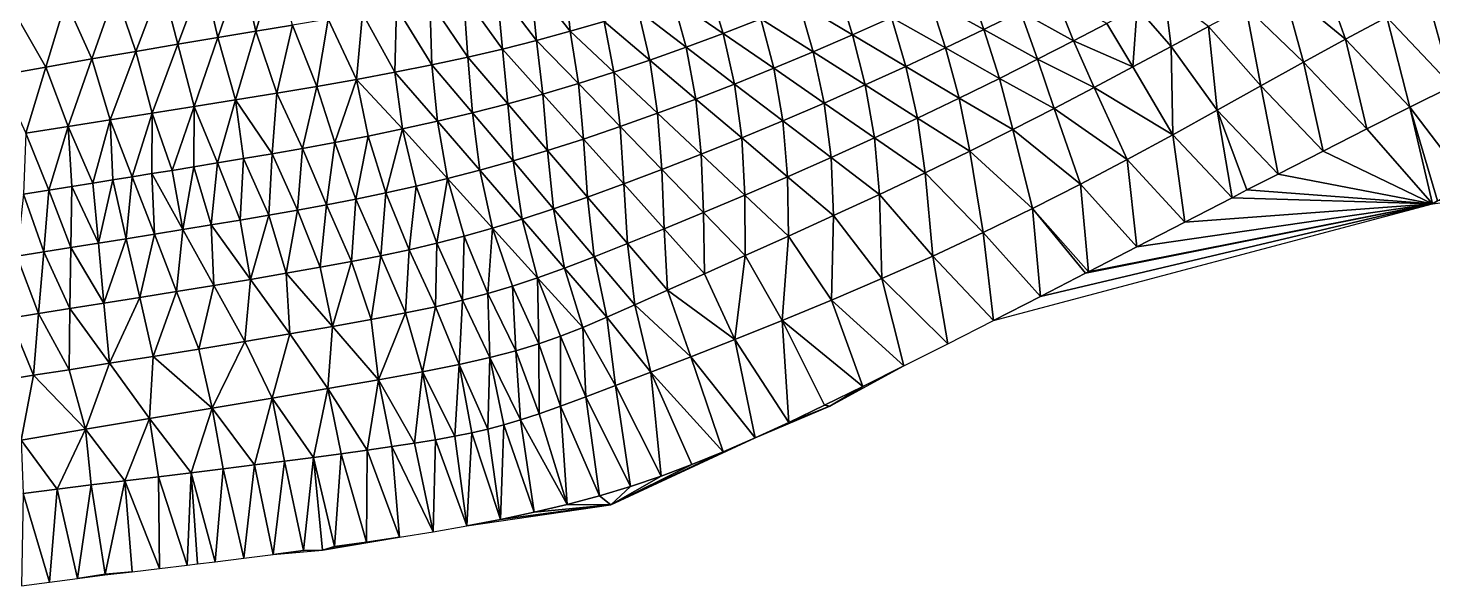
# Model space of a CAD drawing. Header units: metres. Extents: x 0 to 433, y 0 to 317.
# Drawn here: x 240.3 to 269.38, y 272.06 to 283.61 of the extents above; entities that cross this region are included whole.
import ezdxf

# ---------------------------------------------------------------- set-up
doc = ezdxf.new("R2010")
doc.units = ezdxf.units.M
doc.layers.add('TERRAIN_TIN', color=8, linetype='Continuous')

msp = doc.modelspace()

# ---------------------------------------------------------------- linework, layer by layer
at = {"layer": 'TERRAIN_TIN'}
for points in [[(245.017, 283.541, 9), (245.437, 284.963, 8), (244.719, 284.839, 8)], [(245.437, 284.963, 8), (245.017, 283.541, 9), (245.776, 283.666, 9)], [(243.403, 283.272, 9), (243.935, 284.699, 8), (243.07, 284.541, 8)], [(243.935, 284.699, 8), (243.403, 283.272, 9), (244.228, 283.41, 9)], [(244.719, 284.839, 8), (243.935, 284.699, 8), (244.228, 283.41, 9)], [(245.017, 283.541, 9), (244.719, 284.839, 8), (244.228, 283.41, 9)], [(251.404, 284.749, 9), (250.7, 284.586, 9), (251.523, 283.54, 10)], [(252.221, 283.746, 10), (251.404, 284.749, 9), (251.523, 283.54, 10)], [(267.048, 284.835, 15), (266.274, 284.443, 15), (267.567, 283.375, 16)], [(268.42, 283.833, 16), (267.048, 284.835, 15), (267.567, 283.375, 16)], [(270.633, 282.835, 17), (270.086, 284.697, 16), (269.26, 284.273, 16)], [(241.085, 284.166, 8), (241.621, 282.967, 9), (242.114, 284.362, 8)], [(241.621, 282.967, 9), (242.534, 283.125, 9), (242.114, 284.362, 8)], [(242.534, 283.125, 9), (243.07, 284.541, 8), (242.114, 284.362, 8)], [(242.534, 283.125, 9), (243.403, 283.272, 9), (243.07, 284.541, 8)], [(249.31, 284.294, 9), (250.121, 283.171, 10), (250.003, 284.435, 9)], [(250.826, 283.349, 10), (250.7, 284.586, 9), (250.003, 284.435, 9)], [(250.121, 283.171, 10), (250.826, 283.349, 10), (250.003, 284.435, 9)], [(250.7, 284.586, 9), (250.826, 283.349, 10), (251.523, 283.54, 10)], [(254.689, 283.495, 11), (254.386, 284.484, 10), (253.645, 284.216, 10)], [(254.386, 284.484, 10), (254.689, 283.495, 11), (255.467, 283.799, 11)], [(257.364, 283.467, 12), (257.059, 284.458, 11), (256.259, 284.121, 11)], [(257.364, 283.467, 12), (258.174, 283.827, 12), (257.059, 284.458, 11)], [(259.746, 284.55, 12), (258.97, 284.19, 12), (260.082, 283.577, 13)], [(260.842, 283.947, 13), (259.746, 284.55, 12), (260.082, 283.577, 13)], [(266.274, 284.443, 15), (265.503, 284.044, 15), (266.699, 282.898, 16)], [(266.274, 284.443, 15), (266.699, 282.898, 16), (267.567, 283.375, 16)], [(241.085, 284.166, 8), (240.008, 283.958, 8), (240.671, 282.8, 9)], [(241.621, 282.967, 9), (241.085, 284.166, 8), (240.671, 282.8, 9)], [(247.924, 284.034, 9), (248.661, 282.844, 10), (248.618, 284.161, 9)], [(249.402, 283.003, 10), (249.31, 284.294, 9), (248.618, 284.161, 9)], [(248.661, 282.844, 10), (249.402, 283.003, 10), (248.618, 284.161, 9)], [(250.121, 283.171, 10), (249.31, 284.294, 9), (249.402, 283.003, 10)], [(253.924, 283.209, 11), (253.645, 284.216, 10), (252.925, 283.971, 10)], [(254.689, 283.495, 11), (253.645, 284.216, 10), (253.924, 283.209, 11)], [(255.467, 283.799, 11), (256.548, 283.114, 12), (256.259, 284.121, 11)], [(256.548, 283.114, 12), (257.364, 283.467, 12), (256.259, 284.121, 11)], [(259.289, 283.197, 13), (258.97, 284.19, 12), (258.174, 283.827, 12)], [(258.97, 284.19, 12), (259.289, 283.197, 13), (260.082, 283.577, 13)], [(260.842, 283.947, 13), (261.939, 283.345, 14), (261.561, 284.302, 13)], [(261.939, 283.345, 14), (262.629, 283.703, 14), (261.561, 284.302, 13)], [(263.258, 284.033, 14), (263.956, 283.223, 15), (263.819, 284.33, 14)], [(263.956, 283.223, 15), (264.732, 283.637, 15), (263.819, 284.33, 14)], [(268.42, 283.833, 16), (269.772, 282.406, 17), (269.26, 284.273, 16)], [(269.772, 282.406, 17), (270.633, 282.835, 17), (269.26, 284.273, 16)], [(240.008, 283.958, 8), (239.698, 282.626, 9), (240.671, 282.8, 9)], [(245.776, 283.666, 9), (246.281, 282.398, 10), (246.509, 283.789, 9)], [(246.281, 282.398, 10), (247.098, 282.543, 10), (246.509, 283.789, 9)], [(247.098, 282.543, 10), (247.223, 283.911, 9), (246.509, 283.789, 9)], [(247.098, 282.543, 10), (247.892, 282.691, 10), (247.223, 283.911, 9)], [(247.892, 282.691, 10), (247.924, 284.034, 9), (247.223, 283.911, 9)], [(247.892, 282.691, 10), (248.661, 282.844, 10), (247.924, 284.034, 9)], [(252.221, 283.746, 10), (253.171, 282.942, 11), (252.925, 283.971, 10)], [(253.171, 282.942, 11), (253.924, 283.209, 11), (252.925, 283.971, 10)], [(254.689, 283.495, 11), (255.733, 282.774, 12), (255.467, 283.799, 11)], [(255.733, 282.774, 12), (256.548, 283.114, 12), (255.467, 283.799, 11)], [(258.174, 283.827, 12), (257.364, 283.467, 12), (258.468, 282.813, 13)], [(259.289, 283.197, 13), (258.174, 283.827, 12), (258.468, 282.813, 13)], [(260.842, 283.947, 13), (260.082, 283.577, 13), (261.195, 282.964, 14)], [(261.939, 283.345, 14), (260.842, 283.947, 13), (261.195, 282.964, 14)], [(263.258, 284.033, 14), (262.629, 283.703, 14), (263.168, 282.803, 15)], [(263.956, 283.223, 15), (263.258, 284.033, 14), (263.168, 282.803, 15)], [(265.503, 284.044, 15), (264.732, 283.637, 15), (265.815, 282.408, 16)], [(266.699, 282.898, 16), (265.503, 284.044, 15), (265.815, 282.408, 16)], [(268.42, 283.833, 16), (267.567, 283.375, 16), (268.9, 281.968, 17)], [(269.772, 282.406, 17), (268.42, 283.833, 16), (268.9, 281.968, 17)], [(244.597, 282.119, 10), (245.017, 283.541, 9), (244.228, 283.41, 9)], [(245.017, 283.541, 9), (244.597, 282.119, 10), (245.447, 282.257, 10)], [(245.017, 283.541, 9), (245.447, 282.257, 10), (245.776, 283.666, 9)], [(245.447, 282.257, 10), (246.281, 282.398, 10), (245.776, 283.666, 9)], [(250.826, 283.349, 10), (251.69, 282.458, 11), (251.523, 283.54, 10)], [(252.427, 282.691, 11), (252.221, 283.746, 10), (251.523, 283.54, 10)], [(251.69, 282.458, 11), (252.427, 282.691, 11), (251.523, 283.54, 10)], [(252.427, 282.691, 11), (253.171, 282.942, 11), (252.221, 283.746, 10)], [(254.923, 282.448, 12), (254.689, 283.495, 11), (253.924, 283.209, 11)], [(255.733, 282.774, 12), (254.689, 283.495, 11), (254.923, 282.448, 12)], [(260.082, 283.577, 13), (259.289, 283.197, 13), (260.404, 282.566, 14)], [(260.082, 283.577, 13), (260.404, 282.566, 14), (261.195, 282.964, 14)], [(262.629, 283.703, 14), (261.939, 283.345, 14), (263.168, 282.803, 15)], [(264.732, 283.637, 15), (263.956, 283.223, 15), (264.913, 281.906, 16)], [(264.732, 283.637, 15), (264.913, 281.906, 16), (265.815, 282.408, 16)], [(243.403, 283.272, 9), (242.534, 283.125, 9), (242.87, 281.846, 10)], [(243.403, 283.272, 9), (242.87, 281.846, 10), (243.737, 281.982, 10)], [(244.228, 283.41, 9), (243.403, 283.272, 9), (243.737, 281.982, 10)], [(244.597, 282.119, 10), (244.228, 283.41, 9), (243.737, 281.982, 10)], [(250.121, 283.171, 10), (250.958, 282.24, 11), (250.826, 283.349, 10)], [(250.958, 282.24, 11), (251.69, 282.458, 11), (250.826, 283.349, 10)], [(253.171, 282.942, 11), (254.121, 282.137, 12), (253.924, 283.209, 11)], [(254.121, 282.137, 12), (254.923, 282.448, 12), (253.924, 283.209, 11)], [(257.364, 283.467, 12), (256.548, 283.114, 12), (257.629, 282.43, 13)], [(257.364, 283.467, 12), (257.629, 282.43, 13), (258.468, 282.813, 13)], [(259.573, 282.158, 14), (259.289, 283.197, 13), (258.468, 282.813, 13)], [(260.404, 282.566, 14), (259.289, 283.197, 13), (259.573, 282.158, 14)], [(262.363, 282.376, 15), (261.939, 283.345, 14), (261.195, 282.964, 14)], [(261.939, 283.345, 14), (262.363, 282.376, 15), (263.168, 282.803, 15)], [(263.956, 283.223, 15), (263.168, 282.803, 15), (263.991, 281.397, 16)], [(264.913, 281.906, 16), (263.956, 283.223, 15), (263.991, 281.397, 16)], [(266.699, 282.898, 16), (268.012, 281.518, 17), (267.567, 283.375, 16)], [(267.567, 283.375, 16), (268.012, 281.518, 17), (268.9, 281.968, 17)], [(241.128, 281.572, 10), (241.621, 282.967, 9), (240.671, 282.8, 9)], [(241.621, 282.967, 9), (241.128, 281.572, 10), (241.999, 281.709, 10)], [(242.534, 283.125, 9), (241.621, 282.967, 9), (241.999, 281.709, 10)], [(242.87, 281.846, 10), (242.534, 283.125, 9), (241.999, 281.709, 10)], [(248.661, 282.844, 10), (249.5, 281.851, 11), (249.402, 283.003, 10)], [(250.229, 282.038, 11), (250.121, 283.171, 10), (249.402, 283.003, 10)], [(249.5, 281.851, 11), (250.229, 282.038, 11), (249.402, 283.003, 10)], [(250.958, 282.24, 11), (250.121, 283.171, 10), (250.229, 282.038, 11)], [(253.171, 282.942, 11), (252.427, 282.691, 11), (253.331, 281.843, 12)], [(254.121, 282.137, 12), (253.171, 282.942, 11), (253.331, 281.843, 12)], [(256.548, 283.114, 12), (255.733, 282.774, 12), (256.777, 282.053, 13)], [(257.629, 282.43, 13), (256.548, 283.114, 12), (256.777, 282.053, 13)], [(260.404, 282.566, 14), (261.535, 281.943, 15), (261.195, 282.964, 14)], [(261.535, 281.943, 15), (262.363, 282.376, 15), (261.195, 282.964, 14)], [(267.105, 281.056, 17), (266.699, 282.898, 16), (265.815, 282.408, 16)], [(268.012, 281.518, 17), (266.699, 282.898, 16), (267.105, 281.056, 17)], [(239.698, 282.626, 9), (240.257, 281.434, 10), (240.671, 282.8, 9)], [(240.257, 281.434, 10), (241.128, 281.572, 10), (240.671, 282.8, 9)], [(248.049, 281.518, 11), (247.892, 282.691, 10), (247.098, 282.543, 10)], [(247.892, 282.691, 10), (248.772, 281.678, 11), (248.661, 282.844, 10)], [(248.049, 281.518, 11), (248.772, 281.678, 11), (247.892, 282.691, 10)], [(248.772, 281.678, 11), (249.5, 281.851, 11), (248.661, 282.844, 10)], [(252.554, 281.567, 12), (252.427, 282.691, 11), (251.69, 282.458, 11)], [(252.427, 282.691, 11), (252.554, 281.567, 12), (253.331, 281.843, 12)], [(255.733, 282.774, 12), (254.923, 282.448, 12), (255.922, 281.686, 13)], [(255.733, 282.774, 12), (255.922, 281.686, 13), (256.777, 282.053, 13)], [(257.629, 282.43, 13), (258.709, 281.745, 14), (258.468, 282.813, 13)], [(258.709, 281.745, 14), (259.573, 282.158, 14), (258.468, 282.813, 13)], [(263.168, 282.803, 15), (262.363, 282.376, 15), (263.991, 281.397, 16)], [(245.447, 282.257, 10), (245.983, 281.116, 11), (246.281, 282.398, 10)], [(245.983, 281.116, 11), (246.648, 281.238, 11), (246.281, 282.398, 10)], [(246.281, 282.398, 10), (246.648, 281.238, 11), (247.098, 282.543, 10)], [(247.098, 282.543, 10), (246.648, 281.238, 11), (247.338, 281.372, 11)], [(248.049, 281.518, 11), (247.098, 282.543, 10), (247.338, 281.372, 11)], [(251.69, 282.458, 11), (250.958, 282.24, 11), (251.795, 281.31, 12)], [(252.554, 281.567, 12), (251.69, 282.458, 11), (251.795, 281.31, 12)], [(254.121, 282.137, 12), (255.072, 281.333, 13), (254.923, 282.448, 12)], [(254.923, 282.448, 12), (255.072, 281.333, 13), (255.922, 281.686, 13)], [(257.821, 281.332, 14), (257.629, 282.43, 13), (256.777, 282.053, 13)], [(257.629, 282.43, 13), (257.821, 281.332, 14), (258.709, 281.745, 14)], [(260.404, 282.566, 14), (259.573, 282.158, 14), (260.68, 281.505, 15)], [(261.535, 281.943, 15), (260.404, 282.566, 14), (260.68, 281.505, 15)], [(262.363, 282.376, 15), (261.535, 281.943, 15), (263.047, 280.886, 16)], [(262.363, 282.376, 15), (263.047, 280.886, 16), (263.991, 281.397, 16)], [(264.913, 281.906, 16), (266.177, 280.581, 17), (265.815, 282.408, 16)], [(266.177, 280.581, 17), (267.105, 281.056, 17), (265.815, 282.408, 16)], [(269.772, 282.406, 17), (268.9, 281.968, 17), (270.116, 280.378, 18)], [(244.221, 280.815, 11), (244.597, 282.119, 10), (243.737, 281.982, 10)], [(244.597, 282.119, 10), (244.221, 280.815, 11), (244.763, 280.905, 11)], [(244.597, 282.119, 10), (245.353, 281.005, 11), (245.447, 282.257, 10)], [(245.353, 281.005, 11), (244.597, 282.119, 10), (244.763, 280.905, 11)], [(245.353, 281.005, 11), (245.983, 281.116, 11), (245.447, 282.257, 10)], [(249.5, 281.851, 11), (250.34, 280.858, 12), (250.229, 282.038, 11)], [(251.055, 281.073, 12), (250.958, 282.24, 11), (250.229, 282.038, 11)], [(250.34, 280.858, 12), (251.055, 281.073, 12), (250.229, 282.038, 11)], [(250.958, 282.24, 11), (251.055, 281.073, 12), (251.795, 281.31, 12)], [(254.121, 282.137, 12), (253.331, 281.843, 12), (254.234, 280.995, 13)], [(254.121, 282.137, 12), (254.234, 280.995, 13), (255.072, 281.333, 13)], [(255.922, 281.686, 13), (256.921, 280.925, 14), (256.777, 282.053, 13)], [(256.921, 280.925, 14), (257.821, 281.332, 14), (256.777, 282.053, 13)], [(259.79, 281.06, 15), (259.573, 282.158, 14), (258.709, 281.745, 14)], [(259.573, 282.158, 14), (259.79, 281.06, 15), (260.68, 281.505, 15)], [(242.457, 280.528, 11), (242.87, 281.846, 10), (241.999, 281.709, 10)], [(242.457, 280.528, 11), (242.862, 280.593, 11), (242.87, 281.846, 10)], [(242.87, 281.846, 10), (242.862, 280.593, 11), (243.282, 280.661, 11)], [(242.87, 281.846, 10), (243.282, 280.661, 11), (243.737, 281.982, 10)], [(243.282, 280.661, 11), (243.731, 280.734, 11), (243.737, 281.982, 10)], [(243.731, 280.734, 11), (244.221, 280.815, 11), (243.737, 281.982, 10)], [(249.5, 281.851, 11), (248.772, 281.678, 11), (249.649, 280.664, 12)], [(250.34, 280.858, 12), (249.5, 281.851, 11), (249.649, 280.664, 12)], [(253.331, 281.843, 12), (252.554, 281.567, 12), (253.418, 280.676, 13)], [(254.234, 280.995, 13), (253.331, 281.843, 12), (253.418, 280.676, 13)], [(257.821, 281.332, 14), (258.865, 280.611, 15), (258.709, 281.745, 14)], [(258.865, 280.611, 15), (259.79, 281.06, 15), (258.709, 281.745, 14)], [(262.081, 280.375, 16), (261.535, 281.943, 15), (260.68, 281.505, 15)], [(263.047, 280.886, 16), (261.535, 281.943, 15), (262.081, 280.375, 16)], [(265.224, 280.092, 17), (264.913, 281.906, 16), (263.991, 281.397, 16)], [(264.913, 281.906, 16), (265.523, 280.259, 17), (266.177, 280.581, 17)], [(265.523, 280.259, 17), (264.913, 281.906, 16), (265.224, 280.092, 17)], [(268.9, 281.968, 17), (268.012, 281.518, 17), (269.369, 279.97, 18)], [(268.9, 281.968, 17), (269.47, 280.027, 18), (270.116, 280.378, 18)], [(269.47, 280.027, 18), (268.9, 281.968, 17), (269.369, 279.97, 18)], [(240.257, 281.434, 10), (240.73, 280.253, 11), (241.128, 281.572, 10)], [(241.128, 281.572, 10), (240.73, 280.253, 11), (241.204, 280.329, 11)], [(241.128, 281.572, 10), (241.641, 280.398, 11), (241.999, 281.709, 10)], [(241.641, 280.398, 11), (241.128, 281.572, 10), (241.204, 280.329, 11)], [(241.641, 280.398, 11), (242.054, 280.464, 11), (241.999, 281.709, 10)], [(242.054, 280.464, 11), (242.457, 280.528, 11), (241.999, 281.709, 10)], [(247.703, 280.195, 12), (248.049, 281.518, 11), (247.338, 281.372, 11)], [(248.049, 281.518, 11), (247.703, 280.195, 12), (248.334, 280.335, 12)], [(248.049, 281.518, 11), (248.982, 280.491, 12), (248.772, 281.678, 11)], [(248.982, 280.491, 12), (248.049, 281.518, 11), (248.334, 280.335, 12)], [(248.772, 281.678, 11), (248.982, 280.491, 12), (249.649, 280.664, 12)], [(252.631, 280.38, 13), (252.554, 281.567, 12), (251.795, 281.31, 12)], [(252.554, 281.567, 12), (252.631, 280.38, 13), (253.418, 280.676, 13)], [(255.922, 281.686, 13), (255.072, 281.333, 13), (256.022, 280.528, 14)], [(256.921, 280.925, 14), (255.922, 281.686, 13), (256.022, 280.528, 14)], [(259.79, 281.06, 15), (261.089, 279.869, 16), (260.68, 281.505, 15)], [(261.089, 279.869, 16), (262.081, 280.375, 16), (260.68, 281.505, 15)], [(268.012, 281.518, 17), (267.105, 281.056, 17), (269.369, 279.97, 18)], [(240.73, 280.253, 11), (240.257, 281.434, 10), (240.209, 280.17, 11)], [(245.983, 281.116, 11), (246.479, 279.949, 12), (246.648, 281.238, 11)], [(246.479, 279.949, 12), (247.086, 280.067, 12), (246.648, 281.238, 11)], [(246.648, 281.238, 11), (247.086, 280.067, 12), (247.338, 281.372, 11)], [(247.086, 280.067, 12), (247.703, 280.195, 12), (247.338, 281.372, 11)], [(251.055, 281.073, 12), (251.882, 280.108, 13), (251.795, 281.31, 12)], [(251.882, 280.108, 13), (252.631, 280.38, 13), (251.795, 281.31, 12)], [(254.234, 280.995, 13), (255.138, 280.147, 14), (255.072, 281.333, 13)], [(255.072, 281.333, 13), (255.138, 280.147, 14), (256.022, 280.528, 14)], [(257.821, 281.332, 14), (256.921, 280.925, 14), (257.92, 280.163, 15)], [(258.865, 280.611, 15), (257.821, 281.332, 14), (257.92, 280.163, 15)], [(263.991, 281.397, 16), (263.047, 280.886, 16), (264.245, 279.588, 17)], [(265.224, 280.092, 17), (263.991, 281.397, 16), (264.245, 279.588, 17)], [(244.221, 280.815, 11), (244.688, 279.632, 12), (244.763, 280.905, 11)], [(244.688, 279.632, 12), (245.283, 279.734, 12), (244.763, 280.905, 11)], [(245.283, 279.734, 12), (245.353, 281.005, 11), (244.763, 280.905, 11)], [(245.353, 281.005, 11), (245.283, 279.734, 12), (245.879, 279.839, 12)], [(245.983, 281.116, 11), (245.353, 281.005, 11), (245.879, 279.839, 12)], [(246.479, 279.949, 12), (245.983, 281.116, 11), (245.879, 279.839, 12)], [(251.055, 281.073, 12), (250.34, 280.858, 12), (251.179, 279.864, 13)], [(251.055, 281.073, 12), (251.179, 279.864, 13), (251.882, 280.108, 13)], [(254.234, 280.995, 13), (253.418, 280.676, 13), (254.282, 279.785, 14)], [(255.138, 280.147, 14), (254.234, 280.995, 13), (254.282, 279.785, 14)], [(256.921, 280.925, 14), (256.022, 280.528, 14), (256.973, 279.724, 15)], [(256.921, 280.925, 14), (256.973, 279.724, 15), (257.92, 280.163, 15)], [(258.865, 280.611, 15), (260.07, 279.371, 16), (259.79, 281.06, 15)], [(259.79, 281.06, 15), (260.07, 279.371, 16), (261.089, 279.869, 16)], [(263.25, 279.075, 17), (263.047, 280.886, 16), (262.081, 280.375, 16)], [(263.047, 280.886, 16), (263.25, 279.075, 17), (264.245, 279.588, 17)], [(267.105, 281.056, 17), (266.177, 280.581, 17), (269.369, 279.97, 18)], [(269.47, 280.027, 18), (269.369, 279.97, 18), (276.663, 280.879, 19)], [(242.862, 280.593, 11), (242.457, 280.528, 11), (242.916, 279.339, 12)], [(242.862, 280.593, 11), (243.503, 279.435, 12), (243.282, 280.661, 11)], [(243.503, 279.435, 12), (242.862, 280.593, 11), (242.916, 279.339, 12)], [(243.503, 279.435, 12), (243.731, 280.734, 11), (243.282, 280.661, 11)], [(243.731, 280.734, 11), (243.503, 279.435, 12), (244.094, 279.532, 12)], [(243.731, 280.734, 11), (244.094, 279.532, 12), (244.221, 280.815, 11)], [(244.094, 279.532, 12), (244.688, 279.632, 12), (244.221, 280.815, 11)], [(248.982, 280.491, 12), (249.915, 279.464, 13), (249.649, 280.664, 12)], [(250.526, 279.651, 13), (250.34, 280.858, 12), (249.649, 280.664, 12)], [(249.915, 279.464, 13), (250.526, 279.651, 13), (249.649, 280.664, 12)], [(250.34, 280.858, 12), (250.526, 279.651, 13), (251.179, 279.864, 13)], [(253.418, 280.676, 13), (252.631, 280.38, 13), (253.468, 279.449, 14)], [(253.418, 280.676, 13), (253.468, 279.449, 14), (254.282, 279.785, 14)], [(259.026, 278.887, 16), (258.865, 280.611, 15), (257.92, 280.163, 15)], [(260.07, 279.371, 16), (258.865, 280.611, 15), (259.026, 278.887, 16)], [(266.177, 280.581, 17), (265.523, 280.259, 17), (269.369, 279.97, 18)], [(240.73, 280.253, 11), (241.187, 279.064, 12), (241.204, 280.329, 11)], [(241.204, 280.329, 11), (241.187, 279.064, 12), (241.757, 279.154, 12)], [(241.641, 280.398, 11), (241.204, 280.329, 11), (241.757, 279.154, 12)], [(242.054, 280.464, 11), (241.641, 280.398, 11), (241.757, 279.154, 12)], [(242.333, 279.246, 12), (242.054, 280.464, 11), (241.757, 279.154, 12)], [(242.054, 280.464, 11), (242.333, 279.246, 12), (242.457, 280.528, 11)], [(242.457, 280.528, 11), (242.333, 279.246, 12), (242.916, 279.339, 12)], [(247.703, 280.195, 12), (248.189, 279.018, 13), (248.334, 280.335, 12)], [(248.334, 280.335, 12), (248.189, 279.018, 13), (248.759, 279.152, 13)], [(248.982, 280.491, 12), (248.334, 280.335, 12), (248.759, 279.152, 13)], [(249.33, 279.299, 13), (248.982, 280.491, 12), (248.759, 279.152, 13)], [(248.982, 280.491, 12), (249.33, 279.299, 13), (249.915, 279.464, 13)], [(252.631, 280.38, 13), (251.882, 280.108, 13), (252.709, 279.143, 14)], [(253.468, 279.449, 14), (252.631, 280.38, 13), (252.709, 279.143, 14)], [(255.138, 280.147, 14), (256.042, 279.298, 15), (256.022, 280.528, 14)], [(256.022, 280.528, 14), (256.042, 279.298, 15), (256.973, 279.724, 15)], [(262.25, 278.56, 17), (262.081, 280.375, 16), (261.089, 279.869, 16)], [(263.25, 279.075, 17), (262.081, 280.375, 16), (262.25, 278.56, 17)], [(240.625, 278.974, 12), (240.209, 280.17, 11), (240.07, 278.886, 12)], [(240.625, 278.974, 12), (240.73, 280.253, 11), (240.209, 280.17, 11)], [(240.73, 280.253, 11), (240.625, 278.974, 12), (241.187, 279.064, 12)], [(247.086, 280.067, 12), (246.479, 279.949, 12), (246.995, 278.773, 13)], [(247.086, 280.067, 12), (246.995, 278.773, 13), (247.605, 278.894, 13)], [(247.086, 280.067, 12), (247.605, 278.894, 13), (247.703, 280.195, 12)], [(247.605, 278.894, 13), (248.189, 279.018, 13), (247.703, 280.195, 12)], [(251.882, 280.108, 13), (251.179, 279.864, 13), (252.018, 278.871, 14)], [(251.882, 280.108, 13), (252.018, 278.871, 14), (252.709, 279.143, 14)], [(255.138, 280.147, 14), (254.282, 279.785, 14), (255.146, 278.895, 15)], [(256.042, 279.298, 15), (255.138, 280.147, 14), (255.146, 278.895, 15)], [(256.973, 279.724, 15), (257.972, 278.419, 16), (257.92, 280.163, 15)], [(257.972, 278.419, 16), (259.026, 278.887, 16), (257.92, 280.163, 15)], [(269.369, 279.97, 18), (265.224, 280.092, 17), (264.245, 279.588, 17)], [(265.523, 280.259, 17), (265.224, 280.092, 17), (269.369, 279.97, 18)], [(245.283, 279.734, 12), (244.688, 279.632, 12), (244.906, 278.403, 13)], [(245.644, 278.529, 13), (245.283, 279.734, 12), (244.906, 278.403, 13)], [(245.283, 279.734, 12), (245.644, 278.529, 13), (245.879, 279.839, 12)], [(245.644, 278.529, 13), (246.344, 278.653, 13), (245.879, 279.839, 12)], [(246.344, 278.653, 13), (246.479, 279.949, 12), (245.879, 279.839, 12)], [(246.479, 279.949, 12), (246.344, 278.653, 13), (246.995, 278.773, 13)], [(251.179, 279.864, 13), (250.526, 279.651, 13), (251.404, 278.637, 14)], [(252.018, 278.871, 14), (251.179, 279.864, 13), (251.404, 278.637, 14)], [(253.468, 279.449, 14), (254.304, 278.519, 15), (254.282, 279.785, 14)], [(254.282, 279.785, 14), (254.304, 278.519, 15), (255.146, 278.895, 15)], [(256.973, 279.724, 15), (256.042, 279.298, 15), (256.926, 277.972, 16)], [(257.972, 278.419, 16), (256.973, 279.724, 15), (256.926, 277.972, 16)], [(260.07, 279.371, 16), (261.256, 278.049, 17), (261.089, 279.869, 16)], [(269.369, 279.97, 18), (261.256, 278.049, 17), (260.28, 277.55, 17)], [(262.189, 278.529, 17), (262.25, 278.56, 17), (261.089, 279.869, 16)], [(261.256, 278.049, 17), (262.189, 278.529, 17), (261.089, 279.869, 16)], [(262.189, 278.529, 17), (261.256, 278.049, 17), (269.369, 279.97, 18)], [(262.25, 278.56, 17), (262.189, 278.529, 17), (269.369, 279.97, 18)], [(263.25, 279.075, 17), (262.25, 278.56, 17), (269.369, 279.97, 18)], [(263.25, 279.075, 17), (269.369, 279.97, 18), (264.245, 279.588, 17)], [(243.375, 278.15, 13), (243.503, 279.435, 12), (242.916, 279.339, 12)], [(243.503, 279.435, 12), (243.375, 278.15, 13), (244.145, 278.276, 13)], [(244.094, 279.532, 12), (243.503, 279.435, 12), (244.145, 278.276, 13)], [(244.688, 279.632, 12), (244.094, 279.532, 12), (244.906, 278.403, 13)], [(244.906, 278.403, 13), (244.094, 279.532, 12), (244.145, 278.276, 13)], [(249.33, 279.299, 13), (249.815, 278.109, 14), (249.915, 279.464, 13)], [(249.815, 278.109, 14), (250.326, 278.263, 14), (249.915, 279.464, 13)], [(250.526, 279.651, 13), (249.915, 279.464, 13), (250.847, 278.436, 14)], [(249.915, 279.464, 13), (250.326, 278.263, 14), (250.847, 278.436, 14)], [(250.526, 279.651, 13), (250.847, 278.436, 14), (251.404, 278.637, 14)], [(253.535, 278.178, 15), (253.468, 279.449, 14), (252.709, 279.143, 14)], [(253.535, 278.178, 15), (254.304, 278.519, 15), (253.468, 279.449, 14)], [(241.187, 279.064, 12), (241.872, 277.91, 13), (241.757, 279.154, 12)], [(241.872, 277.91, 13), (242.333, 279.246, 12), (241.757, 279.154, 12)], [(242.333, 279.246, 12), (241.872, 277.91, 13), (242.613, 278.028, 13)], [(242.916, 279.339, 12), (242.333, 279.246, 12), (242.613, 278.028, 13)], [(243.375, 278.15, 13), (242.916, 279.339, 12), (242.613, 278.028, 13)], [(248.189, 279.018, 13), (248.731, 277.838, 14), (248.759, 279.152, 13)], [(248.731, 277.838, 14), (249.291, 277.97, 14), (248.759, 279.152, 13)], [(249.291, 277.97, 14), (249.33, 279.299, 13), (248.759, 279.152, 13)], [(249.33, 279.299, 13), (249.291, 277.97, 14), (249.815, 278.109, 14)], [(252.018, 278.871, 14), (252.858, 277.878, 15), (252.709, 279.143, 14)], [(252.858, 277.878, 15), (253.535, 278.178, 15), (252.709, 279.143, 14)], [(256.042, 279.298, 15), (255.146, 278.895, 15), (255.906, 277.55, 16)], [(256.042, 279.298, 15), (255.906, 277.55, 16), (256.926, 277.972, 16)], [(260.07, 279.371, 16), (259.026, 278.887, 16), (260.28, 277.55, 17)], [(261.256, 278.049, 17), (260.07, 279.371, 16), (260.28, 277.55, 17)], [(240.07, 278.886, 12), (239.93, 277.603, 13), (240.519, 277.696, 13)], [(240.625, 278.974, 12), (240.07, 278.886, 12), (240.519, 277.696, 13)], [(241.169, 277.798, 13), (240.625, 278.974, 12), (240.519, 277.696, 13)], [(240.625, 278.974, 12), (241.169, 277.798, 13), (241.187, 279.064, 12)], [(241.187, 279.064, 12), (241.169, 277.798, 13), (241.872, 277.91, 13)], [(247.605, 278.894, 13), (246.995, 278.773, 13), (247.405, 277.572, 14)], [(248.11, 277.708, 14), (247.605, 278.894, 13), (247.405, 277.572, 14)], [(248.189, 279.018, 13), (247.605, 278.894, 13), (248.11, 277.708, 14)], [(248.189, 279.018, 13), (248.11, 277.708, 14), (248.731, 277.838, 14)], [(252.281, 277.624, 15), (252.018, 278.871, 14), (251.404, 278.637, 14)], [(252.858, 277.878, 15), (252.018, 278.871, 14), (252.281, 277.624, 15)], [(255.146, 278.895, 15), (254.304, 278.519, 15), (254.932, 277.159, 16)], [(255.146, 278.895, 15), (254.932, 277.159, 16), (255.906, 277.55, 16)], [(259.026, 278.887, 16), (257.972, 278.419, 16), (259.334, 277.068, 17)], [(259.026, 278.887, 16), (259.334, 277.068, 17), (260.28, 277.55, 17)], [(246.344, 278.653, 13), (245.644, 278.529, 13), (246.601, 277.427, 14)], [(246.995, 278.773, 13), (246.344, 278.653, 13), (246.601, 277.427, 14)], [(246.995, 278.773, 13), (246.601, 277.427, 14), (247.405, 277.572, 14)], [(250.847, 278.436, 14), (251.78, 277.409, 15), (251.404, 278.637, 14)], [(251.78, 277.409, 15), (252.281, 277.624, 15), (251.404, 278.637, 14)], [(243.375, 278.15, 13), (243.834, 276.961, 14), (244.145, 278.276, 13)], [(243.834, 276.961, 14), (244.786, 277.118, 14), (244.145, 278.276, 13)], [(244.786, 277.118, 14), (244.906, 278.403, 13), (244.145, 278.276, 13)], [(244.906, 278.403, 13), (244.786, 277.118, 14), (245.718, 277.274, 14)], [(245.644, 278.529, 13), (244.906, 278.403, 13), (245.718, 277.274, 14)], [(246.601, 277.427, 14), (245.644, 278.529, 13), (245.718, 277.274, 14)], [(250.326, 278.263, 14), (249.815, 278.109, 14), (250.394, 276.921, 15)], [(250.326, 278.263, 14), (250.871, 277.066, 15), (250.847, 278.436, 14)], [(250.871, 277.066, 15), (250.326, 278.263, 14), (250.394, 276.921, 15)], [(251.78, 277.409, 15), (250.847, 278.436, 14), (251.322, 277.226, 15)], [(250.847, 278.436, 14), (250.871, 277.066, 15), (251.322, 277.226, 15)], [(254.304, 278.519, 15), (253.535, 278.178, 15), (254.932, 277.159, 16)], [(257.972, 278.419, 16), (256.926, 277.972, 16), (258.429, 276.611, 17)], [(259.334, 277.068, 17), (257.972, 278.419, 16), (258.429, 276.611, 17)], [(242.613, 278.028, 13), (241.872, 277.91, 13), (241.988, 276.665, 14)], [(242.892, 276.809, 14), (242.613, 278.028, 13), (241.988, 276.665, 14)], [(242.892, 276.809, 14), (243.375, 278.15, 13), (242.613, 278.028, 13)], [(243.375, 278.15, 13), (242.892, 276.809, 14), (243.834, 276.961, 14)], [(249.291, 277.97, 14), (248.731, 277.838, 14), (249.226, 276.642, 15)], [(249.857, 276.783, 15), (249.291, 277.97, 14), (249.226, 276.642, 15)], [(249.815, 278.109, 14), (249.291, 277.97, 14), (249.857, 276.783, 15)], [(249.815, 278.109, 14), (249.857, 276.783, 15), (250.394, 276.921, 15)], [(253.535, 278.178, 15), (252.858, 277.878, 15), (254.02, 276.801, 16)], [(254.932, 277.159, 16), (253.535, 278.178, 15), (254.02, 276.801, 16)], [(255.906, 277.55, 16), (257.576, 276.186, 17), (256.926, 277.972, 16)], [(256.926, 277.972, 16), (257.576, 276.186, 17), (258.429, 276.611, 17)], [(240.519, 277.696, 13), (239.93, 277.603, 13), (240.413, 276.417, 14)], [(241.152, 276.533, 14), (240.519, 277.696, 13), (240.413, 276.417, 14)], [(241.169, 277.798, 13), (240.519, 277.696, 13), (241.152, 276.533, 14)], [(241.169, 277.798, 13), (241.152, 276.533, 14), (241.988, 276.665, 14)], [(241.872, 277.91, 13), (241.169, 277.798, 13), (241.988, 276.665, 14)], [(247.555, 276.324, 15), (248.11, 277.708, 14), (247.405, 277.572, 14)], [(248.466, 276.491, 15), (248.11, 277.708, 14), (247.555, 276.324, 15)], [(248.731, 277.838, 14), (248.11, 277.708, 14), (248.466, 276.491, 15)], [(248.731, 277.838, 14), (248.466, 276.491, 15), (249.226, 276.642, 15)], [(253.19, 276.481, 16), (252.858, 277.878, 15), (252.281, 277.624, 15)], [(252.858, 277.878, 15), (253.19, 276.481, 16), (254.02, 276.801, 16)], [(239.93, 277.603, 13), (239.791, 276.319, 14), (240.413, 276.417, 14)], [(246.601, 277.427, 14), (245.718, 277.274, 14), (246.508, 276.141, 15)], [(247.555, 276.324, 15), (246.601, 277.427, 14), (246.508, 276.141, 15)], [(246.601, 277.427, 14), (247.555, 276.324, 15), (247.405, 277.572, 14)], [(251.78, 277.409, 15), (251.322, 277.226, 15), (251.842, 275.971, 16)], [(251.78, 277.409, 15), (252.46, 276.203, 16), (252.281, 277.624, 15)], [(252.46, 276.203, 16), (251.78, 277.409, 15), (251.842, 275.971, 16)], [(252.46, 276.203, 16), (253.19, 276.481, 16), (252.281, 277.624, 15)], [(255.906, 277.55, 16), (254.932, 277.159, 16), (256.045, 275.443, 17)], [(256.784, 275.796, 17), (255.906, 277.55, 16), (256.045, 275.443, 17)], [(255.906, 277.55, 16), (256.784, 275.796, 17), (257.576, 276.186, 17)], [(244.112, 275.736, 15), (244.786, 277.118, 14), (243.834, 276.961, 14)], [(244.786, 277.118, 14), (244.112, 275.736, 15), (245.351, 275.944, 15)], [(245.718, 277.274, 14), (244.786, 277.118, 14), (245.351, 275.944, 15)], [(245.718, 277.274, 14), (245.351, 275.944, 15), (246.508, 276.141, 15)], [(250.871, 277.066, 15), (251.322, 275.779, 16), (251.322, 277.226, 15)], [(251.322, 277.226, 15), (251.322, 275.779, 16), (251.842, 275.971, 16)], [(255.349, 275.122, 17), (254.932, 277.159, 16), (254.02, 276.801, 16)], [(254.932, 277.159, 16), (255.349, 275.122, 17), (256.045, 275.443, 17)], [(242.816, 275.521, 15), (242.892, 276.809, 14), (241.988, 276.665, 14)], [(242.816, 275.521, 15), (244.112, 275.736, 15), (242.892, 276.809, 14)], [(242.892, 276.809, 14), (244.112, 275.736, 15), (243.834, 276.961, 14)], [(250.394, 276.921, 15), (249.857, 276.783, 15), (250.495, 275.494, 16)], [(250.871, 277.066, 15), (250.394, 276.921, 15), (250.88, 275.622, 16)], [(250.88, 275.622, 16), (250.394, 276.921, 15), (250.495, 275.494, 16)], [(251.322, 275.779, 16), (250.871, 277.066, 15), (250.88, 275.622, 16)], [(253.19, 276.481, 16), (254.684, 274.831, 17), (254.02, 276.801, 16)], [(254.684, 274.831, 17), (255.349, 275.122, 17), (254.02, 276.801, 16)], [(241.49, 275.299, 15), (241.152, 276.533, 14), (240.413, 276.417, 14)], [(241.152, 276.533, 14), (241.49, 275.299, 15), (241.988, 276.665, 14)], [(241.49, 275.299, 15), (242.816, 275.521, 15), (241.988, 276.665, 14)], [(248.466, 276.491, 15), (249.131, 275.154, 16), (249.226, 276.642, 15)], [(249.131, 275.154, 16), (249.486, 275.225, 16), (249.226, 276.642, 15)], [(249.857, 276.783, 15), (249.226, 276.642, 15), (249.819, 275.301, 16)], [(249.226, 276.642, 15), (249.486, 275.225, 16), (249.819, 275.301, 16)], [(250.148, 275.389, 16), (249.857, 276.783, 15), (249.819, 275.301, 16)], [(249.857, 276.783, 15), (250.148, 275.389, 16), (250.495, 275.494, 16)], [(257.576, 276.186, 17), (256.893, 275.78, 17), (258.429, 276.611, 17)], [(239.791, 276.319, 14), (240.16, 275.074, 15), (240.413, 276.417, 14)], [(240.16, 275.074, 15), (241.49, 275.299, 15), (240.413, 276.417, 14)], [(247.319, 274.866, 16), (247.555, 276.324, 15), (246.508, 276.141, 15)], [(247.555, 276.324, 15), (247.319, 274.866, 16), (247.827, 274.94, 16)], [(248.466, 276.491, 15), (247.555, 276.324, 15), (248.301, 275.012, 16)], [(248.301, 275.012, 16), (247.555, 276.324, 15), (247.827, 274.94, 16)], [(248.736, 275.083, 16), (248.466, 276.491, 15), (248.301, 275.012, 16)], [(248.466, 276.491, 15), (248.736, 275.083, 16), (249.131, 275.154, 16)], [(253.19, 276.481, 16), (252.46, 276.203, 16), (253.406, 274.331, 17)], [(254.04, 274.569, 17), (253.19, 276.481, 16), (253.406, 274.331, 17)], [(254.684, 274.831, 17), (253.19, 276.481, 16), (254.04, 274.569, 17)], [(244.112, 275.736, 15), (244.985, 274.562, 16), (245.351, 275.944, 15)], [(244.985, 274.562, 16), (245.608, 274.64, 16), (245.351, 275.944, 15)], [(245.351, 275.944, 15), (246.206, 274.717, 16), (246.508, 276.141, 15)], [(245.608, 274.64, 16), (246.206, 274.717, 16), (245.351, 275.944, 15)], [(246.206, 274.717, 16), (246.778, 274.792, 16), (246.508, 276.141, 15)], [(246.778, 274.792, 16), (247.319, 274.866, 16), (246.508, 276.141, 15)], [(251.322, 275.779, 16), (252.125, 273.92, 17), (251.842, 275.971, 16)], [(252.771, 274.115, 17), (252.46, 276.203, 16), (251.842, 275.971, 16)], [(252.125, 273.92, 17), (252.771, 274.115, 17), (251.842, 275.971, 16)], [(252.46, 276.203, 16), (252.771, 274.115, 17), (253.406, 274.331, 17)], [(256.784, 275.796, 17), (256.893, 275.78, 17), (257.576, 276.186, 17)], [(243.676, 274.401, 16), (244.112, 275.736, 15), (242.816, 275.521, 15)], [(244.112, 275.736, 15), (243.676, 274.401, 16), (244.34, 274.482, 16)], [(244.985, 274.562, 16), (244.112, 275.736, 15), (244.34, 274.482, 16)], [(251.459, 273.742, 17), (251.322, 275.779, 16), (250.88, 275.622, 16)], [(251.322, 275.779, 16), (251.459, 273.742, 17), (252.125, 273.92, 17)], [(255.349, 275.122, 17), (256.893, 275.78, 17), (256.045, 275.443, 17)], [(256.893, 275.78, 17), (256.784, 275.796, 17), (256.045, 275.443, 17)], [(242.307, 274.234, 16), (242.816, 275.521, 15), (241.49, 275.299, 15)], [(242.998, 274.318, 16), (242.816, 275.521, 15), (242.307, 274.234, 16)], [(242.998, 274.318, 16), (243.676, 274.401, 16), (242.816, 275.521, 15)], [(250.081, 273.433, 17), (250.148, 275.389, 16), (249.819, 275.301, 16)], [(250.148, 275.389, 16), (250.081, 273.433, 17), (250.776, 273.58, 17)], [(250.148, 275.389, 16), (250.776, 273.58, 17), (250.495, 275.494, 16)], [(251.459, 273.742, 17), (250.88, 275.622, 16), (250.495, 275.494, 16)], [(250.776, 273.58, 17), (251.459, 273.742, 17), (250.495, 275.494, 16)], [(241.49, 275.299, 15), (240.16, 275.074, 15), (240.903, 274.061, 16)], [(240.16, 275.074, 15), (240.197, 273.973, 16), (240.903, 274.061, 16)], [(241.608, 274.148, 16), (241.49, 275.299, 15), (240.903, 274.061, 16)], [(241.608, 274.148, 16), (242.307, 274.234, 16), (241.49, 275.299, 15)], [(248.682, 273.178, 17), (248.736, 275.083, 16), (248.301, 275.012, 16)], [(248.682, 273.178, 17), (249.382, 273.299, 17), (248.736, 275.083, 16)], [(248.736, 275.083, 16), (249.382, 273.299, 17), (249.131, 275.154, 16)], [(249.382, 273.299, 17), (249.486, 275.225, 16), (249.131, 275.154, 16)], [(249.382, 273.299, 17), (250.081, 273.433, 17), (249.486, 275.225, 16)], [(249.486, 275.225, 16), (250.081, 273.433, 17), (249.819, 275.301, 16)], [(252.365, 273.736, 17), (255.349, 275.122, 17), (254.684, 274.831, 17)], [(246.642, 272.872, 17), (246.778, 274.792, 16), (246.206, 274.717, 16)], [(246.778, 274.792, 16), (246.642, 272.872, 17), (247.307, 272.965, 17)], [(246.778, 274.792, 16), (247.307, 272.965, 17), (247.319, 274.866, 16)], [(247.319, 274.866, 16), (247.307, 272.965, 17), (247.989, 273.067, 17)], [(247.827, 274.94, 16), (247.319, 274.866, 16), (247.989, 273.067, 17)], [(248.682, 273.178, 17), (248.301, 275.012, 16), (247.827, 274.94, 16)], [(248.682, 273.178, 17), (247.827, 274.94, 16), (247.989, 273.067, 17)], [(252.365, 273.736, 17), (254.684, 274.831, 17), (254.04, 274.569, 17)], [(243.676, 274.401, 16), (244.177, 272.557, 17), (244.34, 274.482, 16)], [(244.34, 274.482, 16), (244.177, 272.557, 17), (244.77, 272.629, 17)], [(244.985, 274.562, 16), (244.34, 274.482, 16), (244.77, 272.629, 17)], [(245.376, 272.705, 17), (244.985, 274.562, 16), (244.77, 272.629, 17)], [(245.608, 274.64, 16), (244.985, 274.562, 16), (245.376, 272.705, 17)], [(245.999, 272.786, 17), (245.608, 274.64, 16), (245.376, 272.705, 17)], [(245.999, 272.786, 17), (246.206, 274.717, 16), (245.608, 274.64, 16)], [(246.206, 274.717, 16), (245.999, 272.786, 17), (246.397, 272.799, 17)], [(246.642, 272.872, 17), (246.206, 274.717, 16), (246.397, 272.799, 17)], [(252.365, 273.736, 17), (254.04, 274.569, 17), (253.406, 274.331, 17)], [(242.307, 274.234, 16), (241.608, 274.148, 16), (241.898, 272.302, 17)], [(242.455, 272.351, 17), (242.307, 274.234, 16), (241.898, 272.302, 17)], [(242.998, 274.318, 16), (242.307, 274.234, 16), (243.023, 272.419, 17)], [(242.307, 274.234, 16), (242.455, 272.351, 17), (243.023, 272.419, 17)], [(243.676, 274.401, 16), (242.998, 274.318, 16), (243.596, 272.488, 17)], [(243.596, 272.488, 17), (242.998, 274.318, 16), (243.023, 272.419, 17)], [(243.676, 274.401, 16), (243.596, 272.488, 17), (243.81, 272.513, 17)], [(244.177, 272.557, 17), (243.676, 274.401, 16), (243.81, 272.513, 17)], [(252.771, 274.115, 17), (252.365, 273.736, 17), (253.406, 274.331, 17)], [(240.197, 273.973, 16), (240.164, 272.056, 17), (240.748, 272.137, 17)], [(240.903, 274.061, 16), (240.197, 273.973, 16), (240.748, 272.137, 17)], [(241.321, 272.212, 17), (240.903, 274.061, 16), (240.748, 272.137, 17)], [(241.321, 272.212, 17), (241.608, 274.148, 16), (240.903, 274.061, 16)], [(241.608, 274.148, 16), (241.321, 272.212, 17), (241.898, 272.302, 17)], [(251.459, 273.742, 17), (252.365, 273.736, 17), (252.125, 273.92, 17)], [(252.365, 273.736, 17), (252.771, 274.115, 17), (252.125, 273.92, 17)], [(249.382, 273.299, 17), (252.365, 273.736, 17), (250.081, 273.433, 17)], [(250.081, 273.433, 17), (252.365, 273.736, 17), (250.776, 273.58, 17)], [(252.365, 273.736, 17), (251.459, 273.742, 17), (250.776, 273.58, 17)], [(247.307, 272.965, 17), (246.397, 272.799, 17), (247.989, 273.067, 17)], [(245.999, 272.786, 17), (245.376, 272.705, 17), (246.397, 272.799, 17)], [(247.307, 272.965, 17), (246.642, 272.872, 17), (246.397, 272.799, 17)], [(241.321, 272.212, 17), (241.889, 272.283, 17), (241.898, 272.302, 17)], [(241.889, 272.283, 17), (242.455, 272.351, 17), (241.898, 272.302, 17)]]:
    msp.add_3dface(points, dxfattribs=at)

doc.saveas('drawing.dxf')
